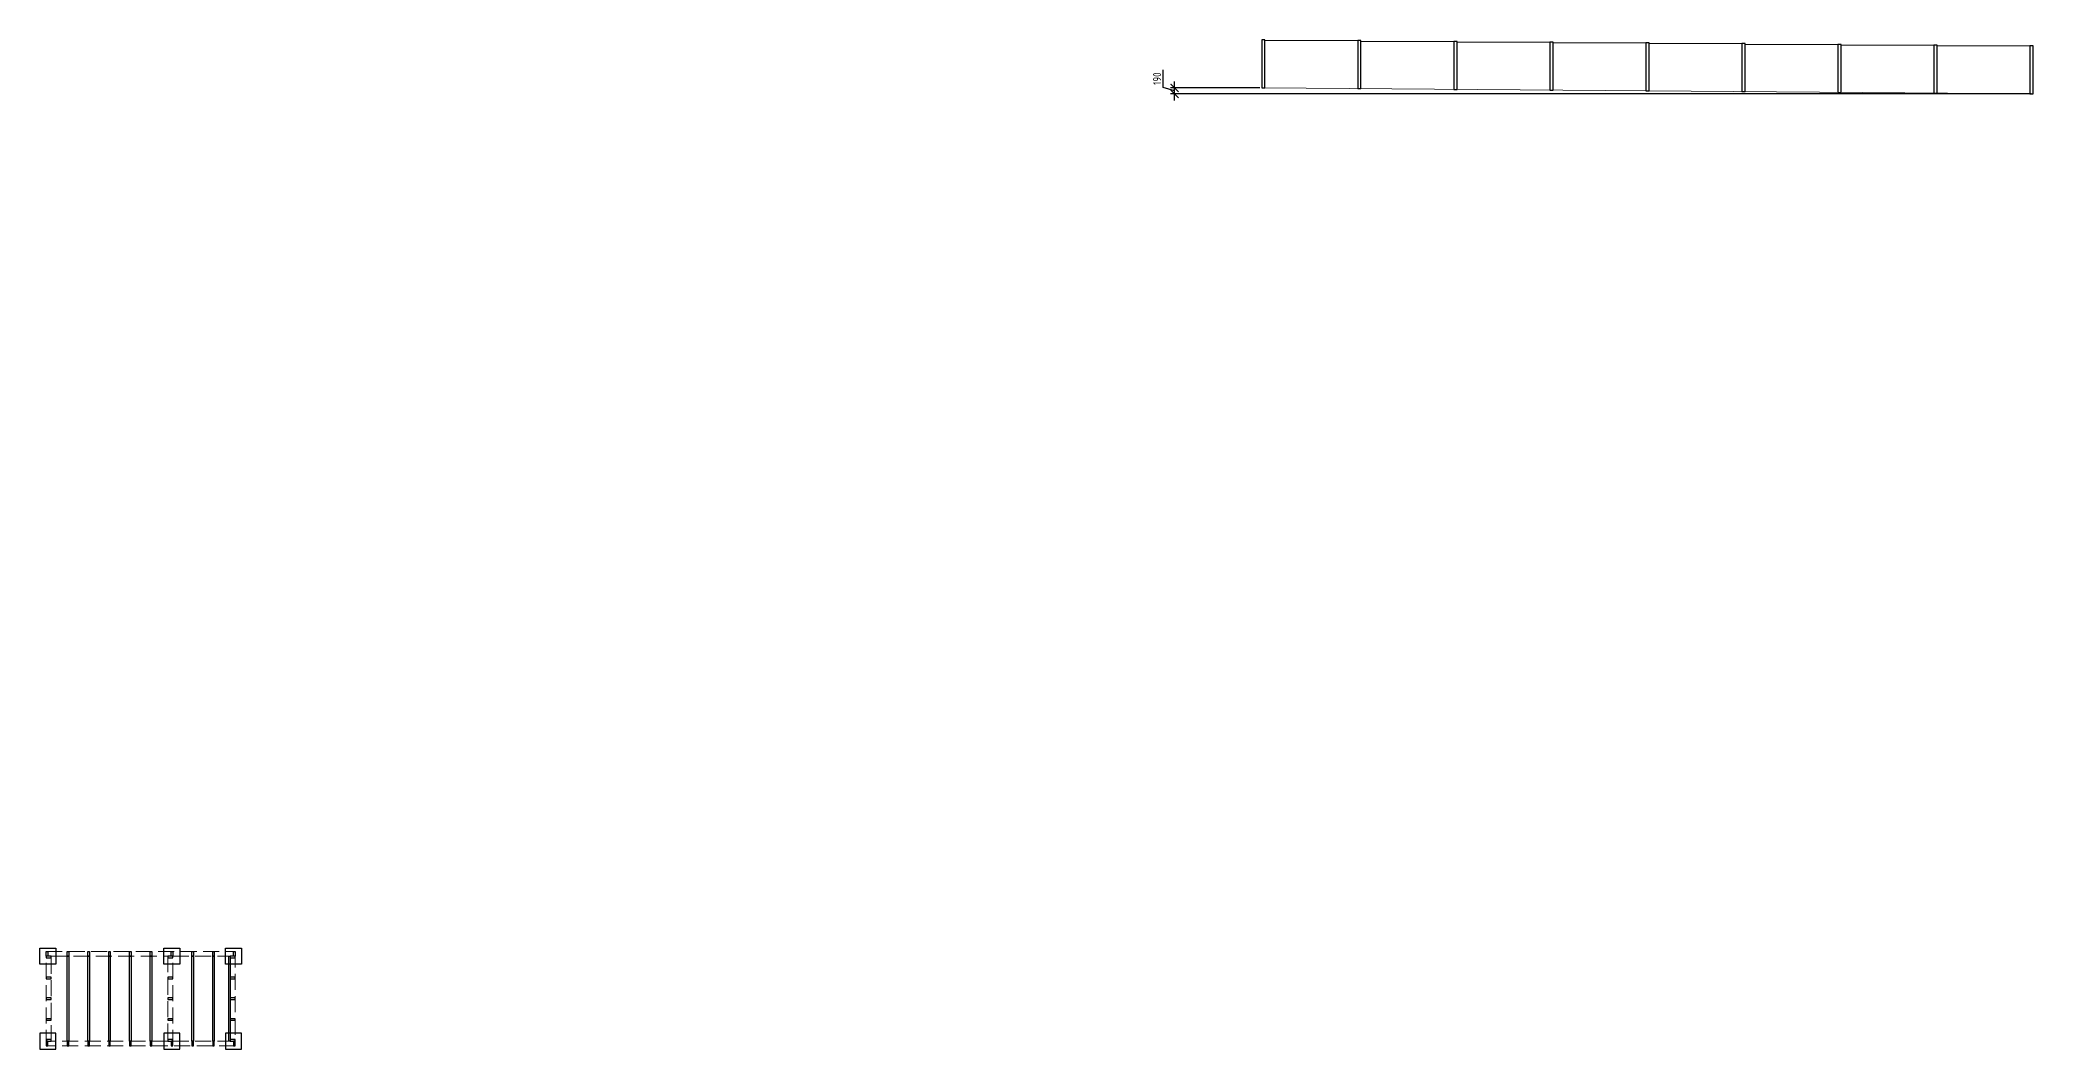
# Model space of a CAD drawing. Header units: millimetres. Extents: x 743280 to 1140305, y -337608 to -106611.
# Drawn here: x 788043 to 850321, y -138146 to -106611 of the extents above; entities that cross this region are included whole.
import ezdxf

# ---------------------------------------------------------------- set-up
doc = ezdxf.new("R2010")
doc.units = ezdxf.units.MM
doc.header["$PDMODE"] = 35
doc.linetypes.add('GOST2.303 4', pattern=[7, 5, -2, 0])
doc.layers.get('Defpoints').update_dxf_attribs({"color": 9})
for name, color, linetype, lineweight in [('НЕВИДИМЫЕ', 6, 'GOST2.303 4', 13), ('ОСНОВНЫЕ', 7, 'Continuous', 30), ('Плиты покрытия', 5, 'Continuous', 30), ('РАЗМЕРЫ', 42, 'Continuous', 13), ('Текст', 7, 'Continuous', 25), ('Штриховка', 246, 'Continuous', 5)]:
    doc.layers.add(name, color=color, linetype=linetype, lineweight=lineweight)
doc.styles.add('GOST 2.304', font='CS_Gost2304.shx')
doc.dimstyles.new('СПДС', dxfattribs={"dimtxt": 2.5, "dimasz": 2.5, "dimexe": 1.25, "dimexo": 0.625, "dimtad": 1, "dimdec": 0, "dimtxsty": 'GOST 2.304', "dimblk": 'ARCHTICK', "dimblk1": 'ARCHTICK', "dimblk2": 'ARCHTICK', "dimcen": 2.5, "dimdle": 2, "dimadec": 0, "dimazin": 2, "dimtfac": 0.75, "dimtdec": 4, "dimtmove": 1, "dimatfit": 3, "dimfxl": 1, "dimtolj": 1, "dimarcsym": 1})

# ---------------------------------------------------------------- blocks, each defined once
blk = doc.blocks.new('_ArchTick')
at = {"color": 0, "linetype": 'ByBlock', "const_width": 0.15}
blk.add_lwpolyline([(-0.5, -0.5), (0.5, 0.5)], dxfattribs=at)
blk = doc.blocks.new('*D24')
at = {"layer": 'Defpoints', "color": 0, "ltscale": 100, "transparency": 16777216}
for p in [(823496, -108111), (826221, -108111), (850321, -108301)]:
    blk.add_point(p, dxfattribs=at)
at = {"layer": 'РАЗМЕРЫ', "color": 0, "lineweight": -2, "ltscale": 100, "transparency": 16777216}
for p, q in [((823145, -108100), (823145, -107544)), ((823496, -108206), (823145, -108100)), ((826159, -108111), (823371, -108111)), ((850259, -108301), (823371, -108301)), ((823496, -108501), (823496, -107911))]:
    blk.add_line(p, q, dxfattribs=at)
at = {"layer": 'РАЗМЕРЫ', "color": 0, "lineweight": -2, "ltscale": 100, "transparency": 16777216, "xscale": 250, "yscale": 250, "zscale": 250}
for p, rotation in [((823496, -108111), 90), ((823496, -108301), 270)]:
    blk.add_blockref('_ArchTick', p, dxfattribs=dict(at, rotation=rotation))
at = {"layer": 'РАЗМЕРЫ', "color": 0, "ltscale": 100, "transparency": 16777216, "insert": (822950, -107822), "char_height": 250, "attachment_point": 5, "rotation": 90, "style": 'GOST 2.304'}
blk.add_mtext('\\A1;190', dxfattribs=at)

msp = doc.modelspace()

# ---------------------------------------------------------------- linework, layer by layer
at = {"layer": 'НЕВИДИМЫЕ', "ltscale": 100}
for p, q in [((792193.4, -138046.1), (792193.4, -135096.1)), ((792193.4, -135246.1), (793993.4, -135246.1)), ((792193.4, -137896.1), (793993.4, -137896.1))]:
    msp.add_line(p, q, dxfattribs=at)
for points in [[(788243.4, -135096.1), (794143.4, -135096.1), (794143.4, -138046.1), (788243.4, -138046.1)], [(788393.4, -135246.1), (792043.4, -135246.1), (792043.4, -137896.1), (788393.4, -137896.1)]]:
    msp.add_lwpolyline(points, close=True, dxfattribs=at)
at = {"layer": 'ОСНОВНЫЕ'}
for points in [[(788243.4, -135096.1), (788293.4, -135096.1), (788293.4, -135246.1), (788243.4, -135246.1)], [(788893.4, -135096.1), (788943.4, -135096.1), (788943.4, -135246.1), (788893.4, -135246.1)], [(789543.4, -135096.1), (789593.4, -135096.1), (789593.4, -135246.1), (789543.4, -135246.1)], [(790193.4, -135096.1), (790243.4, -135096.1), (790243.4, -135246.1), (790193.4, -135246.1)], [(790843.4, -135096.1), (790893.4, -135096.1), (790893.4, -135246.1), (790843.4, -135246.1)], [(791493.4, -135096.1), (791543.4, -135096.1), (791543.4, -135246.1), (791493.4, -135246.1)], [(792143.4, -135096.1), (792193.4, -135096.1), (792193.4, -135246.1), (792143.4, -135246.1)], [(792793.4, -135096.1), (792843.4, -135096.1), (792843.4, -135246.1), (792793.4, -135246.1)], [(793443.4, -135096.1), (793493.4, -135096.1), (793493.4, -135246.1), (793443.4, -135246.1)], [(794093.4, -135096.1), (794143.4, -135096.1), (794143.4, -135246.1), (794093.4, -135246.1)], [(788243.4, -135246.1), (788243.4, -135296.1), (788393.4, -135296.1), (788393.4, -135246.1)], [(792043.4, -135246.1), (792043.4, -135296.1), (792193.4, -135296.1), (792193.4, -135246.1)], [(793993.4, -135246.1), (793993.4, -135296.1), (794143.4, -135296.1), (794143.4, -135246.1)], [(788243.4, -135896.1), (788243.4, -135946.1), (788393.4, -135946.1), (788393.4, -135896.1)], [(792043.4, -135896.1), (792043.4, -135946.1), (792193.4, -135946.1), (792193.4, -135896.1)], [(793993.4, -135896.1), (793993.4, -135946.1), (794143.4, -135946.1), (794143.4, -135896.1)], [(788243.4, -136546.1), (788243.4, -136596.1), (788393.4, -136596.1), (788393.4, -136546.1)], [(792043.4, -136546.1), (792043.4, -136596.1), (792193.4, -136596.1), (792193.4, -136546.1)], [(793993.4, -136546.1), (793993.4, -136596.1), (794143.4, -136596.1), (794143.4, -136546.1)], [(788243.4, -137196.1), (788243.4, -137246.1), (788393.4, -137246.1), (788393.4, -137196.1)], [(792043.4, -137196.1), (792043.4, -137246.1), (792193.4, -137246.1), (792193.4, -137196.1)], [(793993.4, -137196.1), (793993.4, -137246.1), (794143.4, -137246.1), (794143.4, -137196.1)], [(788243.4, -137846.1), (788243.4, -137896.1), (788393.4, -137896.1), (788393.4, -137846.1)], [(788243.4, -138046.1), (788293.4, -138046.1), (788293.4, -137896.1), (788243.4, -137896.1)], [(788893.4, -138046.1), (788943.4, -138046.1), (788943.4, -137896.1), (788893.4, -137896.1)], [(789543.4, -138046.1), (789593.4, -138046.1), (789593.4, -137896.1), (789543.4, -137896.1)], [(790193.4, -138046.1), (790243.4, -138046.1), (790243.4, -137896.1), (790193.4, -137896.1)], [(790843.4, -138046.1), (790893.4, -138046.1), (790893.4, -137896.1), (790843.4, -137896.1)], [(791493.4, -138046.1), (791543.4, -138046.1), (791543.4, -137896.1), (791493.4, -137896.1)], [(792043.4, -137846.1), (792043.4, -137896.1), (792193.4, -137896.1), (792193.4, -137846.1)], [(792143.4, -138046.1), (792193.4, -138046.1), (792193.4, -137896.1), (792143.4, -137896.1)], [(792793.4, -138046.1), (792843.4, -138046.1), (792843.4, -137896.1), (792793.4, -137896.1)], [(793443.4, -138046.1), (793493.4, -138046.1), (793493.4, -137896.1), (793443.4, -137896.1)], [(793993.4, -137846.1), (793993.4, -137896.1), (794143.4, -137896.1), (794143.4, -137846.1)], [(794093.4, -138046.1), (794143.4, -138046.1), (794143.4, -137896.1), (794093.4, -137896.1)]]:
    msp.add_lwpolyline(points, close=True, dxfattribs=at)
at = {"layer": 'ОСНОВНЫЕ', "ltscale": 100}
for points in [[(788893.4, -135246.1), (788943.4, -135246.1), (788943.4, -137896.1), (788893.4, -137896.1)], [(789543.4, -135246.1), (789593.4, -135246.1), (789593.4, -137896.1), (789543.4, -137896.1)], [(790193.4, -135246.1), (790243.4, -135246.1), (790243.4, -137896.1), (790193.4, -137896.1)], [(790843.4, -135246.1), (790893.4, -135246.1), (790893.4, -137896.1), (790843.4, -137896.1)], [(791493.4, -135246.1), (791543.4, -135246.1), (791543.4, -137896.1), (791493.4, -137896.1)], [(792793.4, -135246.1), (792843.4, -135246.1), (792843.4, -137896.1), (792793.4, -137896.1)], [(793443.4, -135246.1), (793493.4, -135246.1), (793493.4, -137896.1), (793443.4, -137896.1)], [(793943.4, -135246.1), (793993.4, -135246.1), (793993.4, -137896.1), (793943.4, -137896.1)]]:
    msp.add_lwpolyline(points, close=True, dxfattribs=at)
at = {"layer": 'Плиты покрытия'}
for points in [[(788043.4, -134996.1), (788543.4, -134996.1), (788543.4, -135496.1), (788043.4, -135496.1)], [(791918.4, -134996.1), (792418.4, -134996.1), (792418.4, -135496.1), (791918.4, -135496.1)], [(793843.4, -134996.1), (794343.4, -134996.1), (794343.4, -135496.1), (793843.4, -135496.1)], [(788043.4, -138146.1), (788543.4, -138146.1), (788543.4, -137646.1), (788043.4, -137646.1)], [(791918.4, -138146.1), (792418.4, -138146.1), (792418.4, -137646.1), (791918.4, -137646.1)], [(793843.4, -138146.1), (794343.4, -138146.1), (794343.4, -137646.1), (793843.4, -137646.1)]]:
    msp.add_lwpolyline(points, close=True, dxfattribs=at)
at = {"layer": 'Текст', "ltscale": 100}
for points in [[(826321.1, -106610.8), (826221.1, -106610.8), (826221.1, -108110.8), (826321.1, -108110.8)], [(829320.9, -106634.5), (829220.9, -106634.5), (829220.9, -108134.5), (829320.9, -108134.5)], [(832320.8, -106658.2), (832220.8, -106658.2), (832220.8, -108158.2), (832320.8, -108158.2)], [(835320.6, -106681.9), (835220.6, -106681.9), (835220.6, -108181.9), (835320.6, -108181.9)], [(838320.4, -106705.6), (838220.4, -106705.6), (838220.4, -108205.6), (838320.4, -108205.6)], [(841320.2, -106729.3), (841220.2, -106729.3), (841220.2, -108229.3), (841320.2, -108229.3)], [(844320, -106753), (844220, -106753), (844220, -108253), (844320, -108253)], [(847319.8, -106776.7), (847219.8, -106776.7), (847219.8, -108276.7), (847319.8, -108276.7)], [(850321.1, -106800.8), (850221.1, -106800.8), (850221.1, -108300.8), (850321.1, -108300.8)]]:
    msp.add_lwpolyline(points, close=True, dxfattribs=at)
at = {"layer": 'Штриховка', "ltscale": 100}
for p, q in [((829220.9, -106634.5), (826321.1, -106634.5)), ((832220.8, -106658.2), (829320.9, -106658.2)), ((835220.6, -106681.9), (832320.8, -106681.9)), ((838220.4, -106705.6), (835320.6, -106705.6)), ((841220.2, -106729.3), (838320.4, -106729.3)), ((844220, -106753), (841320.2, -106753)), ((847219.8, -106776.7), (844320, -106776.7)), ((850221.1, -106800.8), (847319.8, -106800.8)), ((826271.1, -108110.8), (850321.1, -108300.8))]:
    msp.add_line(p, q, dxfattribs=at)

# ---------------------------------------------------------------- dimensions: what is measured, and where the dimension line sits
at = {"layer": 'РАЗМЕРЫ', "ltscale": 100}
dim = msp.add_linear_dim(base=(823496.1, -108110.8), p1=(850321.1, -108300.8), p2=(826221.1, -108110.8), angle=90, dimstyle='СПДС', override={"dimscale": 100}, dxfattribs=at)
dim.commit()
dim.dimension.update_dxf_attribs({"geometry": '*D24', "text_midpoint": (822950.4, -108038)})

doc.saveas('drawing.dxf')
